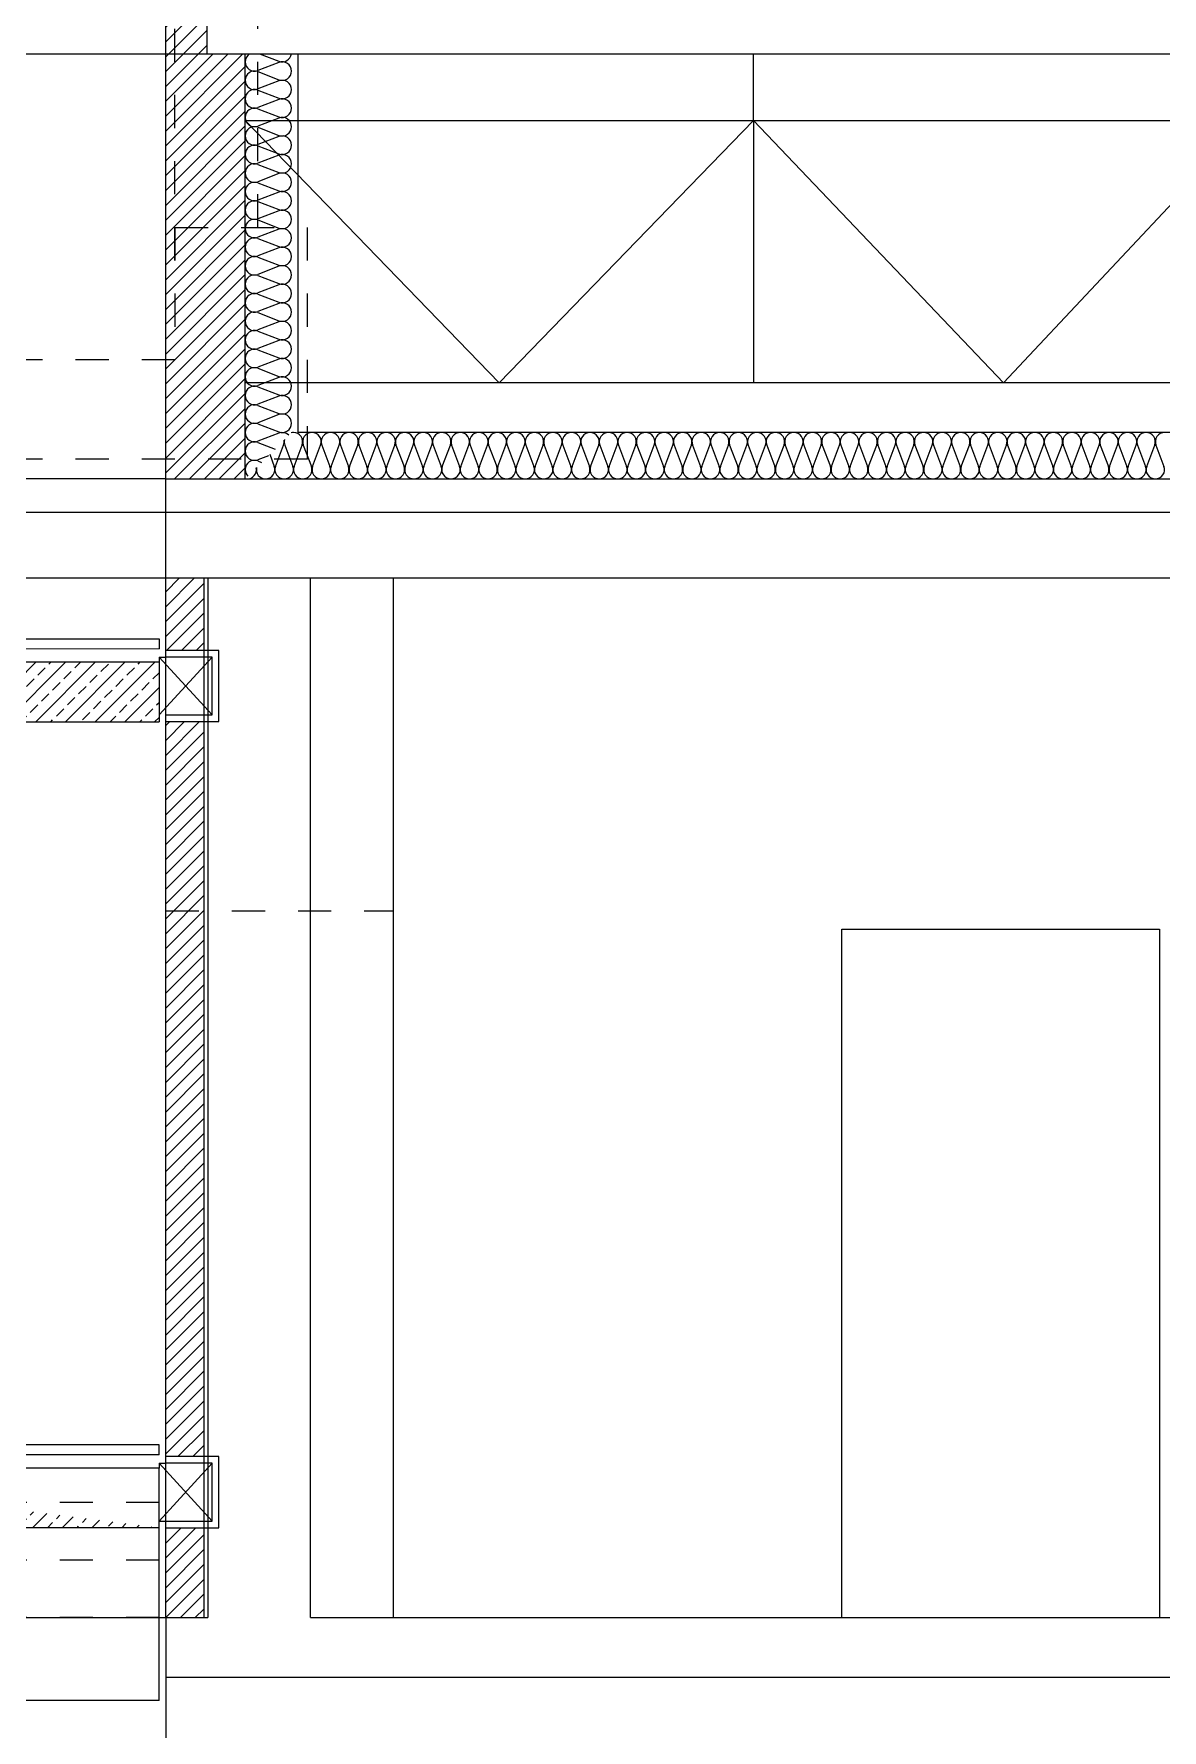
# Model space of a CAD drawing. Header units: metres. Extents: x -3551 to -3365, y -115 to 134.
# Drawn here: x -3463.54 to -3460.13, y 122.02 to 127.14 of the extents above; entities that cross this region are included whole.
import ezdxf

# ---------------------------------------------------------------- set-up
doc = ezdxf.new("R2010")
doc.units = ezdxf.units.M
doc.header["$LTSCALE"] = 0.01
doc.linetypes.add('GESTRICHELT2', pattern=[4.5, 3, -1.5])
doc.linetypes.add('STRICHLINIE', pattern=[0.75, 0.5, -0.25])
doc.layers.get('0').update_dxf_attribs({"linetype": 'CONTINUOUS'})
for name, color, linetype in [('A_abriss', 44, 'STRICHLINIE'), ('A_ansicht', 9, 'CONTINUOUS'), ('A_schraffur', 10, 'CONTINUOUS'), ('A_STB', 4, 'CONTINUOUS'), ('A_treppe_V2', 3, 'CONTINUOUS'), ('A_wände', 6, 'CONTINUOUS'), ('A_WÄNDE_NEU', 6, 'CONTINUOUS'), ('CKMA0002', 7, 'CONTINUOUS')]:
    doc.layers.add(name, color=color, linetype=linetype)
doc.styles.add('SIMPLEXD', font='SIMPLEXD.shx', dxfattribs={"width": 0.8, "height": 0.12})
doc.dimstyles.new('DIN', dxfattribs={"dimtxt": 0.03, "dimasz": 0.08, "dimexe": 0.05, "dimexo": 0.2448393904078216, "dimgap": 0.05, "dimtad": 1, "dimdec": 4, "dimrnd": 0.0025, "dimzin": 0, "dimdsep": 46, "dimtxsty": 'SIMPLEXD', "dimblk": 'DIMCROSS', "dimblk1": 'DIMCROSS', "dimblk2": 'DIMCROSS', "dimsah": 1, "dimcen": 2.5, "dimdle": 0.04, "dimclrd": 252, "dimclre": 252, "dimclrt": 252, "dimadec": 0, "dimazin": 0, "dimtfac": 1, "dimtdec": 4, "dimtix": 1, "dimtmove": 2, "dimatfit": 3, "dimldrblk": 'DIMCROSS', "dimfxl": 1, "dimtvp": 1, "dimtolj": 1, "dimtzin": 0, "dimarcsym": 0})
pattern_1 = [(45, (0, 0), (-0.04490128060534576, 0.04490128060534577), []), (45, (0.04490130000000001, 0), (-0.04490128060534576, 0.04490128060534577), [0.03175, -0.015875])]
pattern_2 = [(45, (0, 0), (-0.02245064030267288, 0.02245064030267288), [])]

# ---------------------------------------------------------------- blocks, each defined once
blk = doc.blocks.new('DIMCROSS')
at = {"linetype": 'ByBlock'}
blk.add_line((-0.707107, -0.707107), (0.707107, 0.707107), dxfattribs=at)
at = {"color": 0, "linetype": 'ByBlock'}
blk.add_line((-1, 0), (1, 0), dxfattribs=at)
blk = doc.blocks.new('*D185')
at = {"layer": 'CKMA0002', "color": 1, "lineweight": -2, "transparency": 16777216}
for p, q in [((-3477.298931915735, 127.6808908403834), (-3477.948931915745, 127.6808908403834)), ((-3477.898931915745, 125.8802631808009), (-3477.898931915745, 127.6008908403834))]:
    blk.add_line(p, q, dxfattribs=at)
at = {"layer": 'CKMA0002', "color": 1, "lineweight": -2, "transparency": 16777216, "xscale": 0.08, "yscale": 0.08, "zscale": 0.08}
for p, rotation in [((-3477.898931915745, 127.6808908403834), 90), ((-3477.898931915745, 125.8002631808009), 270)]:
    blk.add_blockref('DIMCROSS', p, dxfattribs=dict(at, rotation=rotation))
at = {"layer": 'CKMA0002', "color": 3, "transparency": 16777216, "insert": (-3478.008931915745, 126.7405770105916), "char_height": 0.12, "attachment_point": 5, "rotation": 90, "style": 'SIMPLEXD'}
blk.add_mtext('\\A1;1.88{\\A1\\H0.7x\\S;}', dxfattribs=at)
blk = doc.blocks.new('*U206')
at = {"color": 0, "linetype": 'Continuous'}
for p, q in [((0.02618003292587461, -0.03206004032099084), (0.001820002288964545, 0.03206004032099084)), ((0.05418006814071377, 0.03206004032099084), (0.0298200375038037, -0.03206004032099084))]:
    blk.add_line(p, q, dxfattribs=at)
for centre, radius, start, end in [((0.02785572008205818, 0.0420970525600804), 0.02790340867509284, 89.70366757022063, 201.0821167523702), ((0.02814435034762013, 0.04209705256008039), 0.02790340867509285, 338.9178832476297, 90.29633242977934), ((0.0001443151327809745, -0.0420970525600804), 0.02790340867509284, 269.7036675702207, 21.08211675237024), ((0.05585575529689733, -0.0420970525600804), 0.02790340867509283, 158.9178832476298, 270.2963324297794)]:
    blk.add_arc(centre, radius, start, end, dxfattribs=at)
blk = doc.blocks.new('*U207')
at = {"color": 0, "linetype": 'Continuous'}
for p, q in [((-3462.809288316824, 125.8382986117888), (-3462.784928286187, 125.9024186924308)), ((-3462.781288281609, 125.9024186924308), (-3462.756928250973, 125.8382986117888)), ((-3462.826714464025, 125.874586274555), (-3462.812928321402, 125.8382986117888))]:
    blk.add_line(p, q, dxfattribs=at)
for centre, radius, start, end in [((-3462.810964003972, 125.9124557046692), 0.02790340866763089, 338.917883243269, 10.90809654851099), ((-3462.755252563813, 125.9124557046704), 0.0279034086782535, 166.6494249629173, 201.0821167510387), ((-3462.755252563814, 125.9124557046592), 0.0279034086858141, 89.70366757417496, 103.3505750386837), ((-3462.89525273989, 125.8282615995499), 0.02790340867525562, 259.2579791765131, 270.2963324296717), ((-3462.894964109624, 125.8282615995495), 0.02790340867452853, 269.7036675693903, 11.24754985694898), ((-3462.839252669461, 125.8282615995492), 0.02790340867454744, 166.10846093515, 270.296332430613), ((-3462.838964039195, 125.8282615995496), 0.02790340867513509, 269.7036675703253, 21.08211675260024), ((-3462.783252599032, 125.8282615995496), 0.02790340867491692, 158.917883246955, 270.296332430609), ((-3462.782963968765, 125.8282615995496), 0.02790340867473123, 269.7036675693909, 21.08211675304503)]:
    blk.add_arc(centre, radius, start, end, dxfattribs=at)
at = {"color": 0, "rotation": 180}
for p in [(-3462.699108178254, 125.8703586521098), (-3462.643108107824, 125.8703586521098), (-3462.587108037395, 125.8703586521098), (-3462.531107966965, 125.8703586521098), (-3462.475107896536, 125.8703586521098), (-3462.419107826106, 125.8703586521098), (-3462.363107755677, 125.8703586521098), (-3462.307107685248, 125.8703586521098), (-3462.251107614818, 125.8703586521098), (-3462.195107544389, 125.8703586521098), (-3462.139107473959, 125.8703586521098), (-3462.08310740353, 125.8703586521098), (-3462.0271073331, 125.8703586521098), (-3461.971107262671, 125.8703586521098), (-3461.915107192241, 125.8703586521098), (-3461.859107121812, 125.8703586521098), (-3461.803107051382, 125.8703586521098), (-3461.747106980953, 125.8703586521098), (-3461.691106910523, 125.8703586521098), (-3461.635106840094, 125.8703586521098), (-3461.579106769664, 125.8703586521098), (-3461.523106699235, 125.8703586521098), (-3461.467106628805, 125.8703586521098), (-3461.411106558376, 125.8703586521098), (-3461.355106487946, 125.8703586521098), (-3461.299106417517, 125.8703586521098), (-3461.243106347087, 125.8703586521098), (-3461.187106276658, 125.8703586521098), (-3461.131106206228, 125.8703586521098), (-3461.075106135799, 125.8703586521098), (-3461.019106065369, 125.8703586521098), (-3460.96310599494, 125.8703586521098), (-3460.90710592451, 125.8703586521098), (-3460.851105854081, 125.8703586521098), (-3460.795105783651, 125.8703586521098), (-3460.739105713222, 125.8703586521098), (-3460.683105642792, 125.8703586521098), (-3460.627105572363, 125.8703586521098), (-3460.571105501933, 125.8703586521098), (-3460.515105431504, 125.8703586521098), (-3460.459105361074, 125.8703586521098), (-3460.403105290645, 125.8703586521098), (-3460.347105220215, 125.8703586521098), (-3460.291105149786, 125.8703586521098), (-3460.235105079356, 125.8703586521098), (-3460.179105008927, 125.8703586521098), (-3460.123104938497, 125.8703586521098)]:
    blk.add_blockref('*U206', p, dxfattribs=at)
blk = doc.blocks.new('*U208')
at = {"color": 0, "linetype": 'Continuous'}
for p, q in [((0.02618003292591448, -0.03206004032103965), (0.001820002288967316, 0.03206004032103965)), ((0.05418006814079627, 0.03206004032103965), (0.02982003750384911, -0.03206004032103965))]:
    blk.add_line(p, q, dxfattribs=at)
for centre, start, end in [((0.02785572008210059, 0.04209705256014451), 89.70366757022063, 201.0821167523703), ((0.02814435034766299, 0.04209705256014451), 338.9178832476297, 90.29633242977937), ((0.0001443151327812052, -0.04209705256014451), 269.7036675702207, 21.08211675237027), ((0.05585575529698238, -0.04209705256014451), 158.9178832476297, 270.2963324297794)]:
    blk.add_arc(centre, 0.02790340867513532, start, end, dxfattribs=at)
blk = doc.blocks.new('*U209')
at = {"color": 0, "linetype": 'Continuous'}
for p, q in [((-3462.857180253967, 127.0843283784556), (-3462.798882046149, 127.0621801510313)), ((-3462.798882046149, 127.0585401464534), (-3462.863002126791, 127.0341801158164)), ((-3462.863002126791, 125.966538773073), (-3462.798882046149, 125.9421787424361)), ((-3462.798882046149, 125.9385387378581), (-3462.863002126791, 125.9141787072212)), ((-3462.863002126791, 125.9105387026433), (-3462.81065092171, 125.8906498168701)), ((-3462.83094208647, 125.8703586521098), (-3462.863002126791, 125.8581786367914)), ((-3462.863002126791, 125.8545386322135), (-3462.85123325123, 125.8500674873498))]:
    blk.add_line(p, q, dxfattribs=at)
for centre, radius, start, end in [((-3462.87303913903, 127.0605044638756), 0.02790340867488908, 121.3726463700315, 180.2963324308428), ((-3462.788845033909, 127.0882158688235), 0.02790340867450743, 248.9178832461333, 351.9915264798244), ((-3462.87303913903, 127.0602158336093), 0.02790340867473988, 179.7036675697165, 291.0821167516308), ((-3462.78884503391, 127.0325044286604), 0.02790340867475314, 359.7036675697748, 111.0821167516204), ((-3462.87303913903, 125.9405030552801), 0.02790340867534228, 68.91788324837961, 180.2963324302252), ((-3462.78884503391, 125.968214460229), 0.02790340867534228, 248.9178832483796, 0.2963324302252209), ((-3462.87303913903, 125.9402144250141), 0.02790340867473988, 179.7036675697165, 291.0821167516308), ((-3462.87303913903, 125.8845029848504), 0.02790340867534228, 68.91788324837961, 180.2963324302252), ((-3462.78884503391, 125.9125030200649), 0.02790340867505811, 44.93130059876194, 111.082116751379), ((-3462.87303913903, 125.8842143545844), 0.0279034086747664, 179.7036675697748, 291.0821167516099), ((-3462.87303913903, 125.8285029144206), 0.02790340867534228, 68.91788324837961, 180.2963324302252), ((-3462.873039139027, 125.8282142841566), 0.02790340867813381, 179.7036675740056, 224.9313005971808)]:
    blk.add_arc(centre, radius, start, end, dxfattribs=at)
at = {"color": 0, "rotation": 90}
for p in [(-3462.83094208647, 126.9763600430977), (-3462.83094208647, 126.9203599726679), (-3462.83094208647, 126.8643599022382), (-3462.83094208647, 126.8083598318084), (-3462.83094208647, 126.7523597613786), (-3462.83094208647, 126.6963596909489), (-3462.83094208647, 126.6403596205191), (-3462.83094208647, 126.5843595500894), (-3462.83094208647, 126.5283594796596), (-3462.83094208647, 126.4723594092298), (-3462.83094208647, 126.4163593388001), (-3462.83094208647, 126.3603592683703), (-3462.83094208647, 126.3043591979406), (-3462.83094208647, 126.2483591275108), (-3462.83094208647, 126.192359057081), (-3462.83094208647, 126.1363589866513), (-3462.83094208647, 126.0803589162215), (-3462.83094208647, 126.0243588457918), (-3462.83094208647, 125.968358775362)]:
    blk.add_blockref('*U208', p, dxfattribs=at)

msp = doc.modelspace()

# ---------------------------------------------------------------- hatches: boundary and pattern name
at = {"layer": 'A_schraffur'}
h = msp.add_hatch(dxfattribs=at)
h.set_pattern_fill('ANSI31', color=256, scale=0.01, style=0)
h.set_pattern_definition(pattern_2)
h.paths.add_polyline_path([(-3463.073072397046, 128.418788988986), (-3463.140941459912, 128.418788988986), (-3463.140941459912, 128.3475120949452), (-3462.989767218021, 128.318788988986), (-3462.934637173729, 128.318788988986), (-3463.073072397046, 128.3450916814163)])
h.paths.add_polyline_path([(-3462.913072397048, 128.3897253947681), (-3463.029555444201, 128.418788988986), (-3463.073072397046, 128.418788988986), (-3463.073072397047, 128.3450916814164), (-3462.934637173729, 128.318788988986), (-3462.913072397048, 128.318788988986)])
h.paths.add_polyline_path([(-3462.913072397047, 128.418788988986), (-3463.029555444201, 128.418788988986), (-3462.913072397047, 128.3897253947679)])
h.paths.add_polyline_path([(-3462.900942174508, 128.418788988986), (-3462.913072397047, 128.418788988986), (-3462.913072397047, 128.3897253947679), (-3462.900942174507, 128.3866987924056)])
h.paths.add_polyline_path([(-3462.900942174508, 128.3866987924058), (-3462.913072397048, 128.389725394768), (-3462.913072397049, 128.318788988986), (-3462.900942174507, 128.318788988986)])
h.paths.add_polyline_path([(-3463.140941459912, 128.3475120949451), (-3463.140941459912, 128.318788988986), (-3462.989767218021, 128.318788988986)], flags=16)
h.paths.add_polyline_path([(-3462.900942174508, 128.3019122307185), (-3462.989767218021, 128.318788988986), (-3463.140941459912, 128.318788988986), (-3463.140941459913, 128.2253652980162), (-3463.113072397048, 128.2200701760718), (-3463.113072397048, 128.0100698323908), (-3462.900942174507, 128.0100698323908)])
h.paths.add_polyline_path([(-3463.113072397048, 128.2200701760718), (-3463.140941459912, 128.2253652980161), (-3463.140941459912, 127.6608877697573), (-3463.113072397048, 127.6608877697573)])
h.paths.add_polyline_path([(-3462.900942174508, 128.0100698323908), (-3463.113072397047, 128.0100698323908), (-3463.113072397047, 127.6608877697573), (-3462.900942174507, 127.6608877697573)])
h.paths.add_polyline_path([(-3462.900942174507, 127.6608877697573), (-3463.113072397048, 127.6608877697573), (-3463.113072397047, 127.5403585640724), (-3462.900942174508, 127.5403585640724)])
h.paths.add_polyline_path([(-3463.113072397048, 127.6608877697573), (-3463.140941459912, 127.6608877697573), (-3463.140941459912, 127.5403585640724), (-3463.113072397048, 127.5403585640724)])
h.paths.add_polyline_path([(-3462.900942174508, 127.5403585640724), (-3463.113072397047, 127.5403585640724), (-3463.113072397048, 127.3394765545988), (-3462.900942174507, 127.3394765545988)])
h.paths.add_polyline_path([(-3463.113072397048, 127.5403585640724), (-3463.140941459913, 127.5403585640724), (-3463.140941459913, 127.3394765545988), (-3463.113072397048, 127.3394765545988)])
h.paths.add_polyline_path([(-3462.900942174508, 127.3394765545988), (-3463.113072397048, 127.3394765545988), (-3463.113072397049, 127.2048575841399), (-3463.015941459912, 127.2048575841399), (-3462.900942174507, 127.2048575841399)])
h.paths.add_polyline_path([(-3463.113072397049, 127.3394765545988), (-3463.140941459912, 127.3394765545988), (-3463.140941459912, 127.2048575841399), (-3463.113072397048, 127.2048575841399)])
h.paths.add_polyline_path([(-3463.015941459912, 127.2048575841399), (-3463.113072397048, 127.2048575841399), (-3463.113072397047, 127.0843283784555), (-3463.015941459912, 127.0843283784556)])
h.paths.add_polyline_path([(-3463.113072397048, 127.2048575841399), (-3463.140941459912, 127.2048575841399), (-3463.140941459912, 127.0843283784556), (-3463.113072397048, 127.0843283784556)])
h.paths.add_polyline_path([(-3462.900942174508, 127.0843283784556), (-3463.015941459912, 127.0843283784556), (-3463.113072397048, 127.0843283784555), (-3463.113072397048, 126.5600700084658), (-3462.900942174508, 126.5600700084658), (-3462.900942174507, 126.8833754428442)])
h.paths.add_polyline_path([(-3463.113072397047, 127.0843283784555), (-3463.140941459912, 127.0843283784556), (-3463.140941459912, 126.1600701760742), (-3463.113072397049, 126.1600701760742), (-3463.113072397048, 126.5600700084658)])
h.paths.add_polyline_path([(-3462.900942174508, 126.5600700084658), (-3463.113072397048, 126.5600700084658), (-3463.113072397048, 126.1600701760742), (-3463.140941459912, 126.1600701760742), (-3463.140941459912, 125.8600701760742), (-3462.900942174507, 125.8600701760742)])
h.paths.add_polyline_path([(-3462.900942174507, 125.8600701760742), (-3463.140941459912, 125.8600701760742), (-3463.140941459912, 125.8003585640727), (-3462.900942174507, 125.8003585640727)])
h = msp.add_hatch(dxfattribs=at)
h.set_pattern_fill('ANSI33', color=256, scale=0.01, style=0)
h.set_pattern_definition(pattern_1)
h.paths.add_polyline_path([(-3465.430061671339, 126.1103584976895), (-3467.104736014493, 126.1103586853641), (-3467.10473603241, 125.950358685232), (-3465.744874696385, 125.9503585329447), (-3465.601840013129, 125.8600701760742), (-3465.152972726514, 125.8600701760742), (-3465.152972726514, 125.9408480006416), (-3465.430061671339, 125.9408480006417)])
h.paths.add_polyline_path([(-3465.152972726514, 125.8600701760742), (-3465.601840013128, 125.8600701760742), (-3465.507244964494, 125.8003585640727), (-3465.152972726513, 125.8003585640727)])
h.paths.add_polyline_path([(-3464.878343985647, 125.767648570979), (-3465.152972726514, 125.767648570979), (-3465.152972726514, 125.8003585640727), (-3465.507244964494, 125.8003585640727), (-3465.348825110327, 125.7003585640531), (-3464.878343985647, 125.7003585640535)])
h.paths.add_polyline_path([(-3464.878343985646, 125.7003585640535), (-3465.348825110327, 125.7003585640531), (-3465.031985402087, 125.5003585640726), (-3464.606914692314, 125.5003585640726), (-3464.606914692314, 125.5944490876543), (-3464.878343985646, 125.5944490876544)])
h.paths.add_polyline_path([(-3464.606914692315, 125.5000699999999), (-3464.890900244797, 125.5000699999999), (-3464.890899799745, 125.4113005333665), (-3464.467523865837, 125.1440512443071), (-3464.274722996677, 125.1440512443071), (-3464.274722996677, 125.2480059682871), (-3464.339412626058, 125.248050034445), (-3464.339412627757, 125.4212496311606), (-3464.606914692315, 125.4212496311608)])
h.paths.add_polyline_path([(-3464.890900244797, 125.5000699999999), (-3465.031528259303, 125.5000699999999), (-3464.890899799744, 125.4113005333654)])
h.paths.add_polyline_path([(-3464.244722996678, 125.2479855324808), (-3464.274722996677, 125.2480059682871), (-3464.274722996677, 125.1440512443071), (-3464.467523865838, 125.1440512443071), (-3464.419997909597, 125.1140512443071), (-3464.244722996677, 125.1140512443071)])
h.paths.add_polyline_path([(-3464.204722996677, 125.2479582847391), (-3464.244722996678, 125.2479855324808), (-3464.244722996678, 125.1140512443071), (-3464.419997909597, 125.1140512443071), (-3464.356629967943, 125.0740512443073), (-3464.204722996676, 125.0740512443073)])
h.paths.add_polyline_path([(-3463.160865913744, 125.2472472160334), (-3464.204722996677, 125.2479582847391), (-3464.204722996677, 125.0740512443073), (-3464.356629967944, 125.0740512443073), (-3464.345854913766, 125.0672496636371), (-3463.160865914027, 125.0664480052439)])
h = msp.add_hatch(dxfattribs=at)
h.set_pattern_fill('ANSI31', color=256, scale=0.01, style=0)
h.set_pattern_definition(pattern_2)
h.paths.add_polyline_path([(-3463.025943877265, 125.5000699999999), (-3463.140943910003, 125.5000699999999), (-3463.140942809424, 125.2822448539067), (-3463.025943877265, 125.2822454349479)])
h.paths.add_polyline_path([(-3463.025943877265, 125.0672456625673), (-3463.140941723124, 125.0672456625673), (-3463.140930505463, 122.8470604137878), (-3463.025943877265, 122.8470609947667)])
h.paths.add_polyline_path([(-3463.025943877265, 122.6320612223734), (-3463.140929419162, 122.6320612223734), (-3463.140928046364, 122.3603587401469), (-3463.025943877265, 122.3603587401469)])
h = msp.add_hatch(dxfattribs=at)
h.set_pattern_fill('ANSI33', color=256, scale=0.01, style=0)
h.set_pattern_definition(pattern_1)
edge = h.paths.add_edge_path()
edge.add_line((-3465.984833872026, 123.8560596340038), (-3466.984833872027, 123.8560577078965))
edge.add_line((-3466.984833872027, 123.8560577078965), (-3466.984833871744, 123.675258497107))
edge.add_line((-3466.31491565172, 123.6752604642382), (-3466.984833871744, 123.675258497107))
edge.add_line((-3466.31491565172, 123.6752604642382), (-3464.63620964256, 122.6320667020574))
edge.add_line((-3465.984833872026, 123.8560596340038), (-3465.984833872026, 123.6828598951085))
edge.add_line((-3465.704833872025, 123.6820606963372), (-3465.984833872025, 123.6820606963372))
edge.add_line((-3465.704833872025, 123.6820606963372), (-3465.704833872026, 123.5088610342726))
edge.add_line((-3465.424833872025, 123.5080618355013), (-3465.704833872026, 123.5080618355013))
edge.add_line((-3465.424833872026, 123.5080618355013), (-3465.424833872026, 123.3348621734367))
edge.add_line((-3465.144833872026, 123.3340629746654), (-3465.424833872026, 123.3340629729381))
edge.add_line((-3465.144833872026, 123.3340629746654), (-3465.144833877287, 123.1600641482773))
edge.add_line((-3464.864833877287, 123.1600641482773), (-3465.144833877287, 123.1600641482773))
edge.add_line((-3464.864833877287, 123.1600641482773), (-3464.864833877288, 122.9868644862127))
edge.add_line((-3464.584833877287, 122.9860652874413), (-3464.864833877287, 122.9860652874413))
edge.add_line((-3464.584833877287, 122.9860652874414), (-3464.584833877287, 122.8120648538008))
edge.add_line((-3463.160973034473, 122.8120637029407), (-3464.584833877288, 122.8120647016661))
edge.add_line((-3463.160973034475, 122.6320637029406), (-3464.63620964256, 122.6320667020574))
edge.add_line((-3463.160972105561, 122.6320646298816), (-3463.16097210556, 122.8120646298816))

# ---------------------------------------------------------------- linework, layer by layer
at = {"layer": 'A_abriss', "linetype": 'Continuous'}
for p, q in [((-3471.648124671962, 127.0843283784556), (-3463.015941459912, 127.0843283784556)), ((-3463.140941459912, 125.8003585640727), (-3469.085945745685, 125.8003585640727)), ((-3463.140941459912, 125.5003585640726), (-3469.085945745685, 125.5003585640726)), ((-3463.140943927959, 125.5000699999999), (-3469.085945744228, 125.5000699999999)), ((-3469.085929880589, 122.3603587401469), (-3463.140928046364, 122.3603587401469))]:
    msp.add_line(p, q, dxfattribs=at)
at = {"layer": 'A_ansicht'}
msp.add_line((-3462.453272986521, 122.3603587401469), (-3462.453272986521, 125.5003585640726), dxfattribs=at)
at = {"layer": 'A_ansicht', "linetype": 'GESTRICHELT2'}
msp.add_line((-3463.14093883362, 124.4953587401469), (-3462.453272986521, 124.4953587401469), dxfattribs=at)
at = {"layer": 'A_ansicht'}
msp.add_lwpolyline([(-3461.098270600779, 122.3603154651354), (-3461.098270600779, 124.4403154651354), (-3460.138288633878, 124.4403203155198), (-3460.138278124492, 122.3603158693536)], dxfattribs=at)
at = {"layer": 'A_STB', "color": 2}
for p, q in [((-3462.980893723319, 125.2822456625673, -2.602183975640567e-07), (-3463.140894809618, 125.2822448541492, -2.60218398088621e-07)), ((-3462.980893723319, 125.0672456625673, -2.602183975640567e-07), (-3462.980893723319, 125.2822456625673, -2.602183975640567e-07)), ((-3463.160866697465, 125.2622464133427, 2.38429958584073e-07), (-3463.140894507039, 125.2622448598766, -2.602183979853897e-07)), ((-3463.160866697465, 125.2622464133427, 2.38429958584073e-07), (-3463.160865913744, 125.2472472160334, 2.123404117118729e-07)), ((-3463.160866697465, 125.2622464133427, 2.38429958584073e-07), (-3463.000893723319, 125.0872456625673, -2.602183975640567e-07)), ((-3463.000893723319, 125.2622455615155, -2.602183975640567e-07), (-3463.160865813267, 125.0872472160344, 2.384299591043909e-07)), ((-3463.000893723319, 125.2622455615155, -2.602183975640567e-07), (-3463.140894708566, 125.2622448541495, -2.60218398088621e-07)), ((-3463.000893723319, 125.0872456625673, -2.602183975640567e-07), (-3463.000893723319, 125.2622455615155, -2.602183975640567e-07)), ((-3463.140893723319, 125.0872456625673, -2.602183975640567e-07), (-3463.000893723319, 125.0872456625673, -2.602183975640567e-07)), ((-3463.140893723319, 125.0672456625673, -2.602183975640567e-07), (-3462.980893723319, 125.0672456625673, -2.602183975640567e-07)), ((-3463.160869235623, 122.8270619731488, 4.20822078048982e-08), (-3463.140897045197, 122.8270604196827, -4.565661487645646e-07)), ((-3463.160869235623, 122.8270619731488, 4.20822078048982e-08), (-3463.160868451902, 122.8120627758395, 1.599266093269806e-08)), ((-3463.160869235623, 122.8270619731488, 4.20822078048982e-08), (-3463.000896261477, 122.6520612223734, -4.565661483432315e-07)), ((-3463.000896261477, 122.8270611213215, -4.565661483432315e-07), (-3463.160868351425, 122.6520627758405, 4.208220832521614e-08)), ((-3462.980896261477, 122.8470612223734, -4.565661483432315e-07), (-3463.140897347776, 122.8470604139553, -4.565661488677959e-07)), ((-3463.000896261477, 122.8270611213215, -4.565661483432315e-07), (-3463.140897246724, 122.8270604139556, -4.565661488677959e-07)), ((-3463.000896261477, 122.6520612223734, -4.565661483432315e-07), (-3463.000896261477, 122.8270611213215, -4.565661483432315e-07)), ((-3462.980896261477, 122.6320612223734, -4.565661483432315e-07), (-3462.980896261477, 122.8470612223734, -4.565661483432315e-07)), ((-3463.160916551148, 122.1103612831555, 1.066055914977377e-07), (-3463.160941794291, 122.6320637027943, -2.287909178540464e-07)), ((-3463.160868351425, 122.6520627758405, 4.208220832521614e-08), (-3463.140896161, 122.6520612223744, -4.565661482442466e-07)), ((-3463.140896261477, 122.6520612223734, -4.565661483432315e-07), (-3463.000896261477, 122.6520612223734, -4.565661483432315e-07)), ((-3463.140896261477, 122.6320612223734, -4.565661483432315e-07), (-3462.980896261477, 122.6320612223734, -4.565661483432315e-07)), ((-3463.160897490573, 122.1103612832519, 3.595129660173933e-07), (-3464.274722351514, 122.1103584320849, 3.379427808354129e-07))]:
    msp.add_line(p, q, dxfattribs=at)
at = {"layer": 'A_STB'}
for p, q in [((-3464.339412626058, 125.248050034445, -8.659725422858149e-08), (-3463.160865913744, 125.2472472160334, 2.123404117118729e-07)), ((-3463.160865913744, 125.2472472160334, 2.123404117118729e-07), (-3463.160865914027, 125.0664480052439, 2.123404117110411e-07)), ((-3464.345802184753, 125.0672496279653, -2.446728706487862e-07), (-3463.160865914027, 125.0664480052439, 2.123404117110775e-07)), ((-3463.160973034473, 122.8120637029407, -2.54870307639274e-07), (-3464.584833877288, 122.8120647016661, -5.792056303376364e-08)), ((-3463.160972105561, 122.6320646298816, -2.256364673589753e-07), (-3463.16097210556, 122.8120646298816, -2.517260146525086e-07)), ((-3463.160973034475, 122.6320637029406, -2.287807603457136e-07), (-3464.63620964256, 122.6320667020574, -8.820864427034716e-08))]:
    msp.add_line(p, q, dxfattribs=at)
at = {"layer": 'A_treppe_V2'}
for p, q in [((-3464.299412627758, 125.2880501478357, 5.445935787832396e-09), (-3463.160865913746, 125.2872472160332, 2.810236250612052e-07)), ((-3464.269411989948, 125.3180497452778), (-3463.160865913746, 125.3172472160332, 2.810236250195718e-07)), ((-3463.160865913746, 125.3172472160333, 2.810236250195718e-07), (-3463.160865913746, 125.2872472160333, 2.810236250612052e-07)), ((-3463.160972955308, 122.8820634089121, -2.354430545991582e-07), (-3464.274722996677, 122.8820664266052, -2.132365897719889e-07)), ((-3463.16097295547, 122.852063264466, -2.418255308854389e-07), (-3463.160972948631, 122.882063234965, -2.418254899168367e-07)), ((-3463.16097295547, 122.8520632644661, -2.418255308854347e-07), (-3464.304722996677, 122.8520655462808, -2.132712746020238e-07))]:
    msp.add_line(p, q, dxfattribs=at)
at = {"layer": 'A_treppe_V2', "color": 1, "linetype": 'GESTRICHELT2'}
for p, q in [((-3463.160942021439, 122.7080763642327, 3.040652198955736e-07), (-3464.274724638629, 122.7080688500374, -4.189035224602677e-08)), ((-3463.160941142312, 122.5340806212157, 3.040652198955736e-07), (-3464.274723972842, 122.5340731070197, 6.868049649876376e-08))]:
    msp.add_line(p, q, dxfattribs=at)
at = {"layer": 'A_treppe_V2', "color": 2, "linetype": 'GESTRICHELT2'}
msp.add_line((-3463.160942052828, 122.3603607539596, -3.517958002014706e-07), (-3464.27472330811, 122.3603532397701, 1.790760315867335e-07), dxfattribs=at)
at = {"layer": 'A_wände', "color": 2, "linetype": 'GESTRICHELT2'}
msp.add_line((-3462.863072397048, 126.5600700084658), (-3462.863072397048, 128.2947169730012), dxfattribs=at)
at = {"layer": 'A_wände', "color": 1, "linetype": 'GESTRICHELT2'}
for p, q in [((-3463.113072397048, 126.4600698323915), (-3463.113072397048, 128.2200701760719)), ((-3463.113072397048, 126.5600700084658), (-3462.713072397048, 126.5600700084658)), ((-3463.113072397048, 126.5600700084658), (-3463.113072397048, 126.1600701760742)), ((-3462.713072397048, 125.8600701760742), (-3462.713072397048, 126.5600700084658)), ((-3463.113072397048, 126.1600701760742), (-3468.883072397048, 126.1600701760742)), ((-3462.713072397048, 125.8600701760742), (-3469.283072397048, 125.8600701760742))]:
    msp.add_line(p, q, dxfattribs=at)
at = {"layer": 'A_wände', "linetype": 'Continuous'}
for p, q in [((-3463.015941459912, 127.0843283784556), (-3463.015941459912, 127.2048575841399)), ((-3463.015941459912, 127.0843283784556), (-3443.67666806799, 127.0843283784556)), ((-3463.140941459912, 125.8003585640727), (-3442.464466257676, 125.8003585640727)), ((-3459.914994596024, 125.5000699999999), (-3463.140943927959, 125.5000699999999)), ((-3463.013298877265, 125.5003585640726), (-3463.140941459912, 125.5003585640726)), ((-3442.504546257676, 125.5003585640726), (-3462.703272986521, 125.5003585640726)), ((-3463.140928046364, 122.3603587401469), (-3463.013283012168, 122.3603587401469)), ((-3462.703272986521, 122.3603587401469), (-3442.504546257621, 122.3603587401469))]:
    msp.add_line(p, q, dxfattribs=at)
at = {"layer": 'A_wände', "color": 3}
for p, q in [((-3461.365257283477, 126.8834463689817), (-3461.365257283477, 127.0843283784556)), ((-3462.900942174507, 126.8834463689817), (-3462.133099728992, 126.090358740147)), ((-3462.900942174507, 126.8834463689817), (-3443.67666806799, 126.8834463689817)), ((-3462.900942174507, 126.090358740147), (-3462.900942174507, 126.8833754428442)), ((-3462.900942174508, 126.8833754428442), (-3457.714279920185, 126.8833754428442)), ((-3462.133099728992, 126.090358740147), (-3461.365257283477, 126.8834463689817)), ((-3461.365257283477, 126.8834463689817), (-3460.609646701422, 126.090358740147)), ((-3460.609646701422, 126.090358740147), (-3459.865257283477, 126.8834463689817)), ((-3455.438379217497, 126.090358740147), (-3462.900942174507, 126.090358740147))]:
    msp.add_line(p, q, dxfattribs=at)
at = {"layer": 'A_wände', "color": 1}
for p, q in [((-3461.365257283477, 126.8834463689817), (-3461.365257283477, 126.090358740147)), ((-3475.704749522898, 125.7003585640443), (-3442.464466257677, 125.7003585640726)), ((-3463.140920622465, 122.1803585640712), (-3442.389694952928, 122.1803585640712))]:
    msp.add_line(p, q, dxfattribs=at)
at = {"layer": 'A_wände'}
for p, q in [((-3463.013298877264, 125.5003585640726), (-3463.013283012168, 122.3603587401469)), ((-3462.703272986521, 122.3603587401469), (-3462.703272986521, 125.5003585640726))]:
    msp.add_line(p, q, dxfattribs=at)
at = {"layer": 'A_WÄNDE_NEU'}
for p, q in [((-3463.140941459912, 125.5003585640726), (-3463.140941459912, 128.418788988986)), ((-3462.900942174507, 125.8003585640727), (-3462.900942174507, 127.0843283784556)), ((-3463.140928046364, 122.3603587401469), (-3463.14094391146, 125.5003585640726)), ((-3463.025943877264, 125.5003585640726), (-3463.025943877265, 122.3603587401469)), ((-3463.140928046364, 122.3603587401469), (-3463.140912373696, 121.9803585570484))]:
    msp.add_line(p, q, dxfattribs=at)
at = {"layer": 'A_WÄNDE_NEU', "color": 2}
for p, q in [((-3462.740942174507, 125.9403587401469), (-3462.740942174507, 127.0843283784556)), ((-3448.755090641311, 125.9403587401469), (-3462.740942174507, 125.9403587401469))]:
    msp.add_line(p, q, dxfattribs=at)

# ---------------------------------------------------------------- block references
at = {"layer": 'A_schraffur'}
for name in ['*U209', '*U207']:
    msp.add_blockref(name, (0, 0), dxfattribs=at)

# ---------------------------------------------------------------- dimensions: what is measured, and where the dimension line sits
at = {"layer": 'CKMA0002'}
dim = msp.add_linear_dim(base=(-3477.898931915745, 127.6808908403834), p1=(-3475.018938523033, 125.8002631808009), p2=(-3460.447063142524, 127.6808908403834), angle=90, text='1.88{\\A1\\H0.7x\\S;}', dimstyle='DIN', override={"dimexo": 16.85186877321157, "dimse1": 1, "dimclrd": 1, "dimclre": 1, "dimclrt": 3}, dxfattribs=at)
dim.commit()
dim.dimension.update_dxf_attribs({"geometry": '*D185', "text_midpoint": (-3478.008931915745, 126.7405770105916)})

doc.saveas('drawing.dxf')
